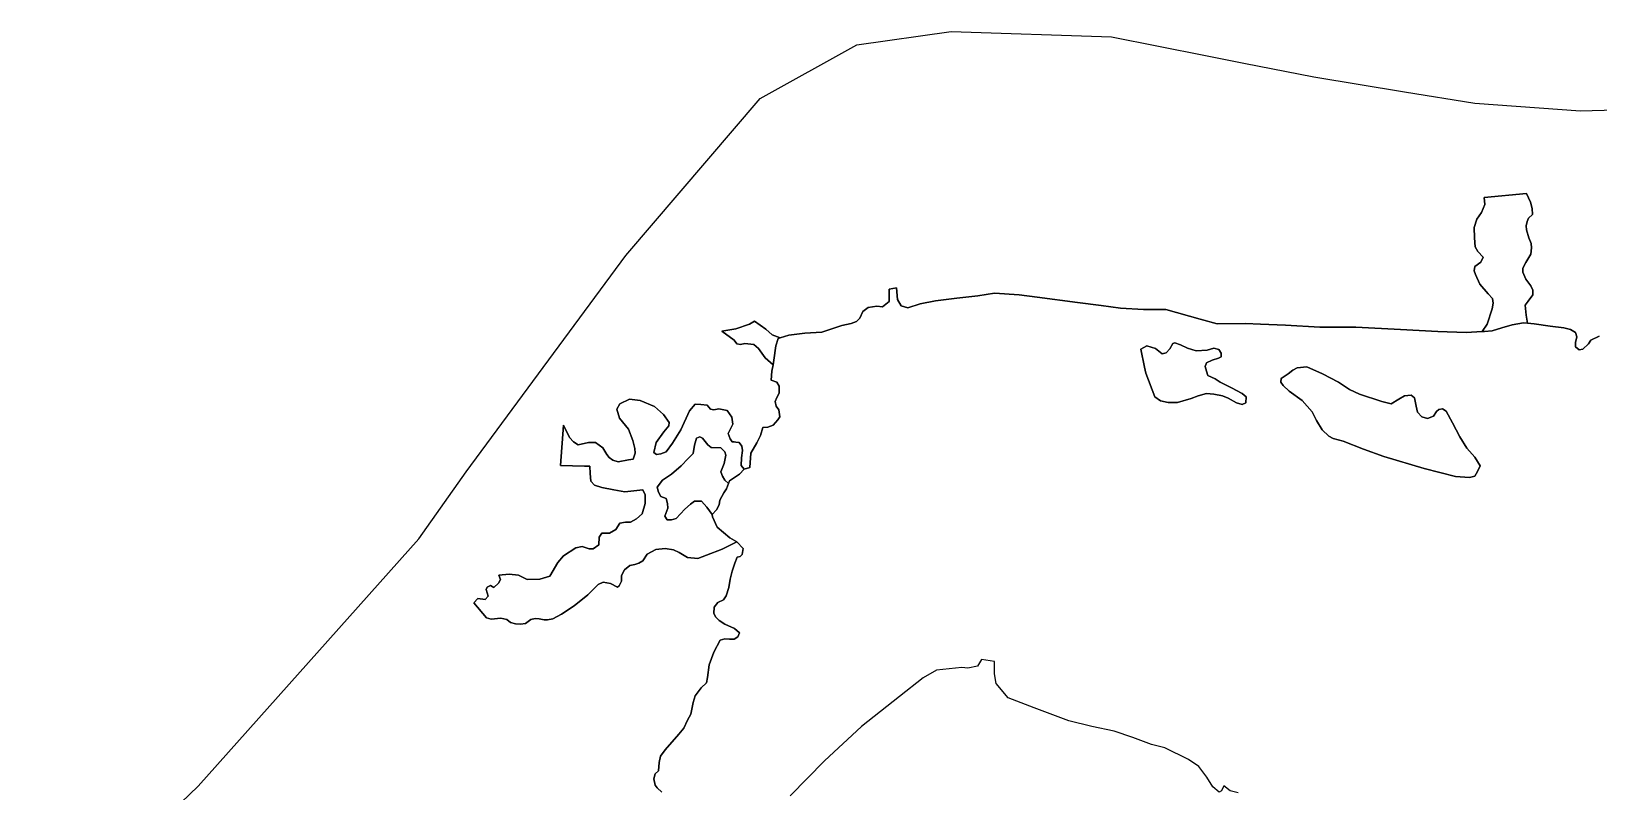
# Model space of a CAD drawing. Header units: inches. Extents: x 288635 to 1232953, y 676945 to 1655780.
# Drawn here: x 506904 to 544837, y 820045 to 838431 of the extents above; entities that cross this region are included whole.
import ezdxf

# ---------------------------------------------------------------- set-up
doc = ezdxf.new("R2010")
doc.units = ezdxf.units.IN
doc.header["$MEASUREMENT"] = 0

msp = doc.modelspace()

# ---------------------------------------------------------------- linework, layer by layer
at = {"color": 1}
for points in [[(506904.1177, 816298.39), (510940.897, 820174.2346), (516279.1605, 826154.44), (517430.6294, 827780.0433), (521291.4372, 833012.4537), (524542.6437, 836805.528), (526879.4483, 838109.3972), (529165.4529, 838431.1312), (533043.194, 838295.6643), (535320.3417, 837843.8245), (536246.3852, 837658.6158), (537939.7219, 837327.886), (540135.768, 836970.6978), (541842.3339, 836692.8847), (544395.5682, 836507.676), (551531.1461, 836713.4858)], [(544848.9322, 831061.9167), (544650.8119, 830965.3965), (544589.8517, 830873.9564), (544452.6915, 830746.9561), (544366.3313, 830731.7161), (544279.9711, 830797.7562), (544279.9711, 830909.5164), (544305.3712, 831046.6767), (544274.8911, 831148.2769), (544158.0509, 831224.4771), (543990.4105, 831260.0371), (543665.2899, 831300.6772), (543279.2091, 831356.5573), (543114.8695, 831372.3592), (543080.8418, 831566.0961), (543055.4417, 831809.9366), (543126.5619, 831906.4568), (543243.4021, 832058.8571), (543243.4021, 832175.6974), (543192.602, 832277.2976), (543075.7618, 832439.8579), (542999.5616, 832607.4982), (542999.5616, 832704.0184), (543075.7618, 832841.1787), (543192.602, 833039.2991), (543210.3821, 833196.7794), (543200.222, 833303.4596), (543149.4219, 833440.6199), (543088.4618, 833628.5803), (543083.3818, 833730.1805), (543103.7018, 833831.7807), (543139.2619, 833913.0608), (543235.7821, 833999.421), (543230.7021, 834146.7413), (543184.982, 834304.2216), (543088.4618, 834507.422), (542067.3798, 834415.9818), (542082.6198, 834243.2615), (542001.3396, 834050.2211), (541889.5794, 833887.6608), (541823.5393, 833689.5404), (541828.6193, 833435.5399), (541843.8593, 833217.0994), (541909.8995, 833105.3392), (542041.9797, 832968.179), (541988.6396, 832851.3387), (541841.3193, 832744.6585), (541826.0793, 832643.0583), (541856.5593, 832551.6181), (541963.2396, 832317.9377), (542166.44, 832084.2572), (542268.0402, 831972.497), (542283.2802, 831860.7367), (542262.9602, 831718.4965), (542141.0399, 831352.7357), (542019.3598, 831170.7571), (541628.2058, 831148.2769), (540947.4844, 831173.677), (540043.2426, 831219.3971), (538961.2005, 831275.2772), (538087.4387, 831275.2772), (537254.3171, 831326.0773), (536649.7958, 831351.4773), (536289.1151, 831366.7173), (535603.3138, 831361.6373), (535191.8329, 831473.3976), (534358.7113, 831707.078), (533820.2302, 831707.078), (533261.4291, 831737.5581), (532794.0681, 831798.5182), (532225.107, 831874.7184), (531249.745, 832006.7986), (530812.8642, 832062.6787), (530218.503, 832098.2388), (529812.1022, 832032.1987), (529304.1012, 831976.3186), (528785.9401, 831910.2784), (528415.0994, 831844.2383), (528120.4588, 831742.6381), (527952.8185, 831793.4382), (527866.4583, 831945.8385), (527841.0582, 832225.2391), (527668.3379, 832199.839), (527668.3379, 831895.0384), (527505.7776, 831768.0381), (527363.5373, 831783.2782), (527155.2569, 831752.7981), (527028.2566, 831656.2779), (526957.1365, 831498.7976), (526870.7763, 831412.4374), (526748.856, 831366.7173), (526520.2556, 831320.9973), (526037.6546, 831153.3569), (525621.0938, 831133.0369), (525240.093, 831087.3168), (525023.3448, 831020.625), (524830.6936, 831089.2102), (524678.2933, 831226.3705), (524409.0528, 831419.4109), (524282.0525, 831348.2907), (523951.8519, 831236.5305), (523616.5712, 831180.6504), (523911.2118, 830962.2099), (523977.2519, 830870.7698), (524063.6121, 830860.6097), (524175.3723, 830880.9298), (524388.7327, 830860.6097), (524505.573, 830759.0095), (524663.0533, 830535.4891), (524854.6664, 830364.0904), (524828.6122, 830213.555), (524808.2922, 829995.1146), (524945.4524, 829944.3145), (525006.4126, 829847.7943), (525006.4126, 829680.154), (524950.5324, 829573.4738), (524909.8924, 829482.0336), (524930.2124, 829370.2734), (524991.1725, 829278.8332), (525016.5726, 829111.1928), (524970.8525, 829034.9927), (524859.0923, 828907.9924), (524727.012, 828857.1923), (524605.0918, 828847.0323), (524554.2917, 828653.9919), (524462.8515, 828476.1916), (524315.5312, 828227.2711), (524290.1311, 827886.9104), (524152.9709, 827846.2703), (524087.3527, 827934.8118), (524090.7393, 828117.6921), (524114.4461, 828292.1058), (524100.8994, 828397.0927), (524038.2459, 828491.9195), (523955.2724, 828498.6929), (523914.6323, 828500.3862), (523862.1389, 828502.0796), (523816.4188, 828573.1997), (523770.6987, 828708.6666), (523883.5173, 828934.7271), (523853.8839, 829104.0608), (523748.0503, 829260.6944), (523544.8499, 829298.7945), (523422.083, 829281.8611), (523341.6495, 829290.3278), (523261.216, 829387.6947), (523104.5824, 829408.8614), (522973.3488, 829413.0947), (522829.4152, 829256.4611), (522626.2148, 828790.7935), (522423.0143, 828473.2928), (522270.614, 828265.8591), (522135.1471, 828215.059), (522033.5469, 828198.1256), (521970.0468, 828248.9257), (522025.0802, 828485.9929), (522211.3473, 828748.46), (522329.8808, 828888.1603), (522338.3475, 828968.5938), (522207.1139, 829163.3275), (521986.9801, 829362.2946), (521635.6128, 829501.9949), (521377.3789, 829540.095), (521144.5451, 829421.5614), (521072.5783, 829290.3278), (521136.0784, 829078.6607), (521356.2122, 828811.9602), (521457.8124, 828536.793), (521508.6125, 828342.0592), (521517.0792, 828231.9923), (521469.9282, 828088.0249), (521358.168, 828067.7048), (521109.2475, 828021.9847), (520977.1673, 828062.6248), (520890.8071, 828123.5849), (520834.927, 828199.7851), (520738.4068, 828362.3454), (520560.344, 828485.9929), (520386.7769, 828485.9929), (520137.0098, 828435.1928), (520022.7095, 828502.9262), (519929.576, 828612.9931), (519785.6424, 828905.0937), (519713.6756, 827935.6584), (520293.6434, 827914.4917), (520423.4461, 827915.3045), (520428.5262, 827737.5042), (520443.7662, 827554.6238), (520530.1264, 827453.0236), (520707.9267, 827402.2235), (521002.5673, 827346.3434), (521266.7278, 827295.5433), (521705.302, 827341.2634), (521756.1021, 827218.4965), (521756.1021, 827011.0627), (521686.6753, 826766.3755), (521549.5151, 826639.3753), (521402.1948, 826563.1751), (521280.2745, 826558.0951), (521148.1943, 826537.7751), (521046.5941, 826380.2948), (520899.2738, 826293.9346), (520711.3134, 826293.9346), (520650.3533, 826202.4944), (520640.1932, 826009.454), (520497.953, 825918.0139), (520406.5128, 825912.9338), (520238.8724, 825973.894), (520081.3921, 825943.4139), (519781.6715, 825745.2935), (519649.5913, 825587.8132), (519451.4709, 825257.6125), (519207.6304, 825181.4124), (518902.8298, 825176.3324), (518694.5494, 825277.9326), (518471.0289, 825303.3326), (518217.0284, 825283.0126), (518257.6685, 825171.2524), (518206.8684, 825089.9722), (518100.1882, 824978.212), (518013.828, 825029.0121), (517932.5478, 824993.452), (517912.2278, 824932.4919), (517963.0279, 824769.9316), (517886.8277, 824693.7314), (517709.0274, 824719.1315), (517612.5072, 824607.3712), (517917.3078, 824251.7705), (518034.148, 824216.2104), (518262.7485, 824241.6105), (518415.1488, 824206.0504), (518501.509, 824134.9303), (518618.3492, 824104.4502), (518745.3495, 824094.2902), (518862.1897, 824109.5302), (518994.27, 824206.0504), (519100.9502, 824231.4505), (519197.4704, 824226.3705), (519319.3906, 824195.8904), (519395.5908, 824195.8904), (519522.591, 824226.3705), (519735.9514, 824338.1307), (520040.752, 824536.2511), (520370.9527, 824800.4116), (520619.8732, 825054.4121), (520746.8735, 825110.2922), (520924.6738, 825079.8122), (521087.2341, 824993.452), (521132.9542, 825018.8521), (521188.8343, 825135.6923), (521183.7543, 825267.7726), (521259.9545, 825410.0128), (521392.0348, 825511.613), (521508.875, 825537.0131), (521605.3952, 825567.4932), (521701.9154, 825628.4533), (521808.5956, 825791.0136), (522021.956, 825902.7738), (522240.3964, 825923.0939), (522443.5969, 825892.6138), (522580.7571, 825826.5737), (522783.9575, 825709.7334), (523037.958, 825684.3334), (523246.2385, 825765.6135), (523627.2392, 825907.8538), (523975.1705, 826088.5868), (524132.6508, 825920.9465), (524107.2508, 825778.7062), (524056.4507, 825727.9061), (523990.4105, 825712.666), (523929.4504, 825570.4258), (523863.4103, 825377.3854), (523817.3069, 825183.1359), (523786.8269, 824985.0155), (523720.7868, 824781.8151), (523654.7466, 824685.2949), (523522.6664, 824619.2548), (523431.2262, 824502.4146), (523421.0662, 824355.0943), (523466.7862, 824263.6541), (523548.0664, 824182.3739), (523685.2267, 824090.9338), (523918.9072, 823989.3336), (524045.9074, 823887.7333), (524005.2673, 823786.1331), (523913.8271, 823735.333), (523802.0669, 823735.333), (523685.2267, 823740.4131), (523578.5465, 823709.933), (523421.0662, 823415.2924), (523309.3059, 823110.4918), (523268.6659, 822805.6912), (523243.2658, 822678.6909), (523116.2655, 822551.6907), (522968.9453, 822358.6503), (522918.1451, 822201.17), (522867.345, 821921.7694), (522786.0649, 821769.3691), (522694.6247, 821576.3287), (522572.7045, 821434.0884), (522247.5838, 821053.0877), (522130.7436, 820900.6874), (522095.1835, 820748.2871), (522079.9435, 820550.1667), (521998.6633, 820473.9665), (521973.2633, 820357.1263), (521998.6633, 820204.726), (522049.4634, 820133.6058), (522161.2236, 820032.0056)], [(522161.2236, 820032.0056), (522049.4634, 820133.6058), (521998.6633, 820204.726), (521973.2633, 820357.1263), (521998.6633, 820473.9665), (522079.9435, 820550.1667), (522095.1835, 820748.2871), (522130.7436, 820900.6874), (522247.5838, 821053.0877), (522572.7045, 821434.0884), (522694.6247, 821576.3287), (522786.0649, 821769.3691), (522867.345, 821921.7694), (522918.1451, 822201.17), (522968.9453, 822358.6503), (523116.2655, 822551.6907), (523243.2658, 822678.6909), (523268.6659, 822805.6912), (523309.3059, 823110.4918), (523421.0662, 823415.2924), (523578.5465, 823709.933), (523685.2267, 823740.4131), (523802.0669, 823735.333), (523913.8271, 823735.333), (524005.2673, 823786.1331), (524045.9074, 823887.7333), (523918.9072, 823989.3336), (523685.2267, 824090.9338), (523548.0664, 824182.3739), (523466.7862, 824263.6541), (523421.0662, 824355.0943), (523431.2262, 824502.4146), (523522.6664, 824619.2548), (523654.7466, 824685.2949), (523720.7868, 824781.8151), (523786.8269, 824985.0155), (523817.3069, 825183.1359), (523863.4103, 825377.3854), (523929.4504, 825570.4258), (523990.4105, 825712.666), (524056.4507, 825727.9061), (524107.2508, 825778.7062), (524132.6508, 825920.9465), (523975.1705, 826088.5868), (523812.6102, 826185.107), (523502.7296, 826439.1075), (523390.9693, 826693.108), (523380.8093, 826743.9081), (523482.4095, 826860.7483), (523553.5297, 826982.6686), (523563.6897, 827094.4288), (523660.2099, 827272.2292), (523731.33, 827368.7494), (523778.8678, 827497.7803), (523802.4502, 827561.7897), (524041.2106, 827724.3501), (524152.9709, 827846.2703), (524290.1311, 827886.9104), (524315.5312, 828227.2711), (524462.8515, 828476.1916), (524554.2917, 828653.9919), (524605.0918, 828847.0323), (524727.012, 828857.1923), (524859.0923, 828907.9924), (524970.8525, 829034.9927), (525016.5726, 829111.1928), (524991.1725, 829278.8332), (524930.2124, 829370.2734), (524909.8924, 829482.0336), (524950.5324, 829573.4738), (525006.4126, 829680.154), (525006.4126, 829847.7943), (524945.4524, 829944.3145), (524808.2922, 829995.1146), (524828.6122, 830213.555), (524854.6664, 830364.0904), (524874.3323, 830477.7156), (524925.1324, 830828.2363), (524975.9325, 831006.0366), (525023.3448, 831020.625), (525240.093, 831087.3168), (525621.0938, 831133.0369), (526037.6546, 831153.3569), (526520.2556, 831320.9973), (526748.856, 831366.7173), (526870.7763, 831412.4374), (526957.1365, 831498.7976), (527028.2566, 831656.2779), (527155.2569, 831752.7981), (527363.5373, 831783.2782), (527505.7776, 831768.0381), (527668.3379, 831895.0384), (527668.3379, 832199.839), (527841.0582, 832225.2391), (527866.4583, 831945.8385), (527952.8185, 831793.4382), (528120.4588, 831742.6381), (528415.0994, 831844.2383), (528785.9401, 831910.2784), (529304.1012, 831976.3186), (529812.1022, 832032.1987), (530218.503, 832098.2388), (530812.8642, 832062.6787), (531249.745, 832006.7986), (532225.107, 831874.7184), (532794.0681, 831798.5182), (533261.4291, 831737.5581), (533820.2302, 831707.078), (534358.7113, 831707.078), (535191.8329, 831473.3976), (535603.3138, 831361.6373), (536289.1151, 831366.7173), (536649.7958, 831351.4773), (537254.3171, 831326.0773), (538087.4387, 831275.2772), (538961.2005, 831275.2772), (540043.2426, 831219.3971), (540947.4844, 831173.677), (541628.2058, 831148.2769), (542019.3598, 831170.7571), (542070.1667, 831173.677), (542258.1271, 831188.917), (542491.8075, 831265.1171), (542745.808, 831336.2373), (543015.0486, 831381.9574), (543114.8695, 831372.3592), (543279.2091, 831356.5573), (543665.2899, 831300.6772), (543990.4105, 831260.0371), (544158.0509, 831224.4771), (544274.8911, 831148.2769), (544305.3712, 831046.6767), (544279.9711, 830909.5164), (544279.9711, 830797.7562), (544366.3313, 830731.7161), (544452.6915, 830746.9561), (544589.8517, 830873.9564), (544650.8119, 830965.3965), (544848.9322, 831061.9167)], [(536115.2177, 820014.8957), (535922.1773, 820060.6158), (535764.697, 820182.536), (535708.8168, 820065.6958), (535652.9367, 820030.1357), (535500.5364, 820162.216), (535353.2161, 820390.8164), (535160.1757, 820654.9769), (534906.1752, 820822.6173), (534337.2141, 821102.0178), (534012.0934, 821188.378), (533559.9725, 821356.0183), (533112.9317, 821503.3386), (532569.3706, 821620.1789), (532010.5694, 821757.3391), (531172.3678, 822067.2198), (530547.5265, 822316.1403), (530252.8859, 822656.5009), (530212.2458, 822890.1814), (530217.3259, 823189.902), (529897.2852, 823240.7021), (529800.765, 823078.1418), (529567.0846, 823027.3417), (529425.6382, 823044.4517), (528810.9569, 822983.4915), (528485.8363, 822800.6112), (527916.8751, 822348.4903), (526992.3133, 821622.0488), (526098.2315, 820788.9272), (525270.1899, 819940.5655)]]:
    msp.add_lwpolyline(points, dxfattribs=at)
for points in [[(543080.8418, 831566.0961), (543114.8695, 831372.3592), (543015.0486, 831381.9574), (542745.808, 831336.2373), (542491.8075, 831265.1171), (542258.1271, 831188.917), (542070.1667, 831173.677), (542019.3598, 831170.7571), (542141.0399, 831352.7357), (542262.9602, 831718.4965), (542283.2802, 831860.7367), (542268.0402, 831972.497), (542166.44, 832084.2572), (541963.2396, 832317.9377), (541856.5593, 832551.6181), (541826.0793, 832643.0583), (541841.3193, 832744.6585), (541988.6396, 832851.3387), (542041.9797, 832968.179), (541909.8995, 833105.3392), (541843.8593, 833217.0994), (541828.6193, 833435.5399), (541823.5393, 833689.5404), (541889.5794, 833887.6608), (542001.3396, 834050.2211), (542082.6198, 834243.2615), (542067.3798, 834415.9818), (543088.4618, 834507.422), (543184.982, 834304.2216), (543230.7021, 834146.7413), (543235.7821, 833999.421), (543139.2619, 833913.0608), (543103.7018, 833831.7807), (543083.3818, 833730.1805), (543088.4618, 833628.5803), (543149.4219, 833440.6199), (543200.222, 833303.4596), (543210.3821, 833196.7794), (543192.602, 833039.2991), (543075.7618, 832841.1787), (542999.5616, 832704.0184), (542999.5616, 832607.4982), (543075.7618, 832439.8579), (543192.602, 832277.2976), (543243.4021, 832175.6974), (543243.4021, 832058.8571), (543126.5619, 831906.4568), (543055.4417, 831809.9366), (543080.8418, 831566.0961)], [(524975.9325, 831006.0366), (524925.1324, 830828.2363), (524874.3323, 830477.7156), (524854.6664, 830364.0904), (524663.0533, 830535.4891), (524505.573, 830759.0095), (524388.7327, 830860.6097), (524175.3723, 830880.9298), (524063.6121, 830860.6097), (523977.2519, 830870.7698), (523911.2118, 830962.2099), (523616.5712, 831180.6504), (523951.8519, 831236.5305), (524282.0525, 831348.2907), (524409.0528, 831419.4109), (524678.2933, 831226.3705), (524830.6936, 831089.2102), (525023.3448, 831020.625), (524975.9325, 831006.0366)], [(534885.9615, 830772.5856), (535094.2419, 830706.5455), (535363.4825, 830721.7855), (535526.0428, 830767.5056), (535647.963, 830737.0256), (535703.8431, 830645.5854), (535698.7631, 830559.2252), (535632.723, 830523.6651), (535485.4027, 830477.945), (535343.1624, 830416.9849), (535312.6824, 830325.5447), (535343.1624, 830213.7845), (535378.7225, 830112.1843), (535556.5228, 830025.8241), (535678.4431, 829949.624), (535947.6836, 829807.3837), (536211.8442, 829675.3034), (536303.2843, 829594.0233), (536298.2043, 829446.703), (536211.8442, 829406.0629), (536074.6839, 829446.703), (535871.4835, 829558.4632), (535729.2432, 829619.4233), (535526.0428, 829660.0634), (535343.1624, 829670.2234), (535139.962, 829619.4233), (534977.4017, 829553.3832), (534642.121, 829456.863), (534418.6006, 829456.863), (534235.7202, 829492.4231), (534093.4799, 829588.9433), (533875.0395, 830168.0644), (533846.1826, 830311.0943), (533758.1993, 830747.1856), (533900.4395, 830828.4657), (534108.72, 830762.4256), (534276.3603, 830635.4254), (534372.8805, 830655.7454), (534454.1606, 830752.2656), (534530.3608, 830879.2658), (534581.1609, 830894.5059), (534718.3212, 830853.8658), (534885.9615, 830772.5856)], [(535343.1624, 830213.7845), (535312.6824, 830325.5447), (535343.1624, 830416.9849), (535485.4027, 830477.945), (535632.723, 830523.6651), (535698.7631, 830559.2252), (535703.8431, 830645.5854), (535647.963, 830737.0256), (535526.0428, 830767.5056), (535363.4825, 830721.7855), (535094.2419, 830706.5455), (534885.9615, 830772.5856), (534718.3212, 830853.8658), (534581.1609, 830894.5059), (534530.3608, 830879.2658), (534454.1606, 830752.2656), (534372.8805, 830655.7454), (534276.3603, 830635.4254), (534108.72, 830762.4256), (533900.4395, 830828.4657), (533758.1993, 830747.1856), (533846.1826, 830311.0943), (533875.0395, 830168.0644), (534093.4799, 829588.9433), (534235.7202, 829492.4231), (534418.6006, 829456.863), (534642.121, 829456.863), (534977.4017, 829553.3832), (535139.962, 829619.4233), (535343.1624, 829670.2234), (535526.0428, 829660.0634), (535729.2432, 829619.4233), (535871.4835, 829558.4632), (536074.6839, 829446.703), (536211.8442, 829406.0629), (536298.2043, 829446.703), (536303.2843, 829594.0233), (536211.8442, 829675.3034), (535947.6836, 829807.3837), (535678.4431, 829949.624), (535556.5228, 830025.8241), (535378.7225, 830112.1843), (535343.1624, 830213.7845)], [(539590.0509, 829477.183), (539813.5714, 829426.3829), (539996.4517, 829533.0631), (540133.612, 829614.3433), (540296.1723, 829629.5833), (540382.5325, 829568.6232), (540423.1726, 829365.4228), (540453.6526, 829223.1825), (540555.2528, 829111.4223), (540697.4931, 829070.7822), (540839.7334, 829126.6623), (540915.9336, 829238.4226), (540966.7337, 829284.1426), (541058.1739, 829299.3827), (541149.614, 829248.5826), (541302.0143, 828964.102), (541479.8147, 828628.8213), (541642.375, 828354.5008), (541840.4954, 828130.9803), (541967.4957, 827927.7799), (541906.5355, 827785.5397), (541840.4954, 827673.7794), (541708.4152, 827643.2994), (541373.1345, 827663.6194), (540616.213, 827856.6598), (539635.771, 828146.2204), (539143.01, 828324.0207), (538650.249, 828517.0611), (538411.4886, 828583.1012), (538304.8083, 828644.0614), (538147.328, 828791.3817), (538010.1678, 829019.9821), (537903.4875, 829228.2625), (537664.7271, 829502.5831), (537349.7664, 829731.1835), (537202.4461, 829863.2638), (537146.566, 829949.624), (537151.646, 830035.9842), (537319.2864, 830152.8244), (537436.1266, 830234.1045), (537537.7268, 830289.9847), (537771.4073, 830320.4647), (538152.408, 830147.7444), (538538.4888, 829944.544), (538802.6493, 829771.8236), (539046.4898, 829654.9834), (539590.0509, 829477.183)], [(538152.408, 830147.7444), (537771.4073, 830320.4647), (537537.7268, 830289.9847), (537436.1266, 830234.1045), (537319.2864, 830152.8244), (537151.646, 830035.9842), (537146.566, 829949.624), (537202.4461, 829863.2638), (537349.7664, 829731.1835), (537664.7271, 829502.5831), (537903.4875, 829228.2625), (538010.1678, 829019.9821), (538147.328, 828791.3817), (538304.8083, 828644.0614), (538411.4886, 828583.1012), (538650.249, 828517.0611), (539143.01, 828324.0207), (539635.771, 828146.2204), (540616.213, 827856.6598), (541373.1345, 827663.6194), (541708.4152, 827643.2994), (541840.4954, 827673.7794), (541906.5355, 827785.5397), (541967.4957, 827927.7799), (541840.4954, 828130.9803), (541642.375, 828354.5008), (541479.8147, 828628.8213), (541302.0143, 828964.102), (541149.614, 829248.5826), (541058.1739, 829299.3827), (540966.7337, 829284.1426), (540915.9336, 829238.4226), (540839.7334, 829126.6623), (540697.4931, 829070.7822), (540555.2528, 829111.4223), (540453.6526, 829223.1825), (540423.1726, 829365.4228), (540382.5325, 829568.6232), (540296.1723, 829629.5833), (540133.612, 829614.3433), (539996.4517, 829533.0631), (539813.5714, 829426.3829), (539590.0509, 829477.183), (539046.4898, 829654.9834), (538802.6493, 829771.8236), (538538.4888, 829944.544), (538152.408, 830147.7444)], [(521970.0468, 828248.9257), (522033.5469, 828198.1256), (522135.1471, 828215.059), (522270.614, 828265.8591), (522423.0143, 828473.2928), (522626.2148, 828790.7935), (522829.4152, 829256.4611), (522973.3488, 829413.0947), (523104.5824, 829408.8614), (523261.216, 829387.6947), (523341.6495, 829290.3278), (523422.083, 829281.8611), (523544.8499, 829298.7945), (523748.0503, 829260.6944), (523853.8839, 829104.0608), (523883.5173, 828934.7271), (523770.6987, 828708.6666), (523816.4188, 828573.1997), (523862.1389, 828502.0796), (523914.6323, 828500.3862), (523955.2724, 828498.6929), (524038.2459, 828491.9195), (524100.8994, 828397.0927), (524114.4461, 828292.1058), (524090.7393, 828117.6921), (524087.3527, 827934.8118), (524152.9709, 827846.2703), (524041.2106, 827724.3501), (523802.4502, 827561.7897), (523778.8678, 827497.7803), (523689.8927, 827580.0238), (523634.0126, 827676.544), (523593.3725, 827778.1442), (523669.5726, 827981.3446), (523715.2927, 828179.465), (523684.8127, 828265.8252), (523588.2925, 828362.3454), (523354.612, 828367.4254), (523278.4119, 828428.3855), (523151.4116, 828596.0259), (523080.2915, 828626.5059), (522999.0113, 828590.9459), (522953.2912, 828423.3055), (522917.7311, 828225.1851), (522800.8909, 828098.1849), (522633.2506, 827925.4645), (522394.4901, 827722.2641), (522176.0497, 827574.9438), (522048.2027, 827408.9968), (522086.3028, 827286.2299), (522141.3362, 827184.6297), (522268.3365, 827133.8296), (522297.9699, 827015.296), (522306.4366, 826896.7625), (522238.7031, 826710.4954), (522293.7366, 826621.5953), (522395.3368, 826621.5953), (522509.637, 826649.5353), (522722.9974, 826878.1358), (522860.1577, 827000.056), (522956.6779, 827066.0961), (523124.3182, 827071.1762), (523251.3185, 826923.8559), (523380.8093, 826743.9081), (523390.9693, 826693.108), (523502.7296, 826439.1075), (523812.6102, 826185.107), (523975.1705, 826088.5868), (523627.2392, 825907.8538), (523246.2385, 825765.6135), (523037.958, 825684.3334), (522783.9575, 825709.7334), (522580.7571, 825826.5737), (522443.5969, 825892.6138), (522240.3964, 825923.0939), (522021.956, 825902.7738), (521808.5956, 825791.0136), (521701.9154, 825628.4533), (521605.3952, 825567.4932), (521508.875, 825537.0131), (521392.0348, 825511.613), (521259.9545, 825410.0128), (521183.7543, 825267.7726), (521188.8343, 825135.6923), (521132.9542, 825018.8521), (521087.2341, 824993.452), (520924.6738, 825079.8122), (520746.8735, 825110.2922), (520619.8732, 825054.4121), (520370.9527, 824800.4116), (520040.752, 824536.2511), (519735.9514, 824338.1307), (519522.591, 824226.3705), (519395.5908, 824195.8904), (519319.3906, 824195.8904), (519197.4704, 824226.3705), (519100.9502, 824231.4505), (518994.27, 824206.0504), (518862.1897, 824109.5302), (518745.3495, 824094.2902), (518618.3492, 824104.4502), (518501.509, 824134.9303), (518415.1488, 824206.0504), (518262.7485, 824241.6105), (518034.148, 824216.2104), (517917.3078, 824251.7705), (517612.5072, 824607.3712), (517709.0274, 824719.1315), (517886.8277, 824693.7314), (517963.0279, 824769.9316), (517912.2278, 824932.4919), (517932.5478, 824993.452), (518013.828, 825029.0121), (518100.1882, 824978.212), (518206.8684, 825089.9722), (518257.6685, 825171.2524), (518217.0284, 825283.0126), (518471.0289, 825303.3326), (518694.5494, 825277.9326), (518902.8298, 825176.3324), (519207.6304, 825181.4124), (519451.4709, 825257.6125), (519649.5913, 825587.8132), (519781.6715, 825745.2935), (520081.3921, 825943.4139), (520238.8724, 825973.894), (520406.5128, 825912.9338), (520497.953, 825918.0139), (520640.1932, 826009.454), (520650.3533, 826202.4944), (520711.3134, 826293.9346), (520899.2738, 826293.9346), (521046.5941, 826380.2948), (521148.1943, 826537.7751), (521280.2745, 826558.0951), (521402.1948, 826563.1751), (521549.5151, 826639.3753), (521686.6753, 826766.3755), (521756.1021, 827011.0627), (521756.1021, 827218.4965), (521705.302, 827341.2634), (521266.7278, 827295.5433), (521002.5673, 827346.3434), (520707.9267, 827402.2235), (520530.1264, 827453.0236), (520443.7662, 827554.6238), (520428.5262, 827737.5042), (520423.4461, 827915.3045), (520293.6434, 827914.4917), (519713.6756, 827935.6584), (519785.6424, 828905.0937), (519929.576, 828612.9931), (520022.7095, 828502.9262), (520137.0098, 828435.1928), (520386.7769, 828485.9929), (520560.344, 828485.9929), (520738.4068, 828362.3454), (520834.927, 828199.7851), (520890.8071, 828123.5849), (520977.1673, 828062.6248), (521109.2475, 828021.9847), (521358.168, 828067.7048), (521469.9282, 828088.0249), (521517.0792, 828231.9923), (521508.6125, 828342.0592), (521457.8124, 828536.793), (521356.2122, 828811.9602), (521136.0784, 829078.6607), (521072.5783, 829290.3278), (521144.5451, 829421.5614), (521377.3789, 829540.095), (521635.6128, 829501.9949), (521986.9801, 829362.2946), (522207.1139, 829163.3275), (522338.3475, 828968.5938), (522329.8808, 828888.1603), (522211.3473, 828748.46), (522025.0802, 828485.9929), (521970.0468, 828248.9257)], [(523563.6897, 827094.4288), (523553.5297, 826982.6686), (523482.4095, 826860.7483), (523380.8093, 826743.9081), (523251.3185, 826923.8559), (523124.3182, 827071.1762), (522956.6779, 827066.0961), (522860.1577, 827000.056), (522722.9974, 826878.1358), (522509.637, 826649.5353), (522395.3368, 826621.5953), (522293.7366, 826621.5953), (522238.7031, 826710.4954), (522306.4366, 826896.7625), (522297.9699, 827015.296), (522268.3365, 827133.8296), (522141.3362, 827184.6297), (522086.3028, 827286.2299), (522048.2027, 827408.9968), (522176.0497, 827574.9438), (522394.4901, 827722.2641), (522633.2506, 827925.4645), (522800.8909, 828098.1849), (522917.7311, 828225.1851), (522953.2912, 828423.3055), (522999.0113, 828590.9459), (523080.2915, 828626.5059), (523151.4116, 828596.0259), (523278.4119, 828428.3855), (523354.612, 828367.4254), (523588.2925, 828362.3454), (523684.8127, 828265.8252), (523715.2927, 828179.465), (523669.5726, 827981.3446), (523593.3725, 827778.1442), (523634.0126, 827676.544), (523689.8927, 827580.0238), (523778.8678, 827497.7803), (523731.33, 827368.7494), (523660.2099, 827272.2292), (523563.6897, 827094.4288)]]:
    msp.add_lwpolyline(points, close=True, dxfattribs=at)

doc.saveas('drawing.dxf')
